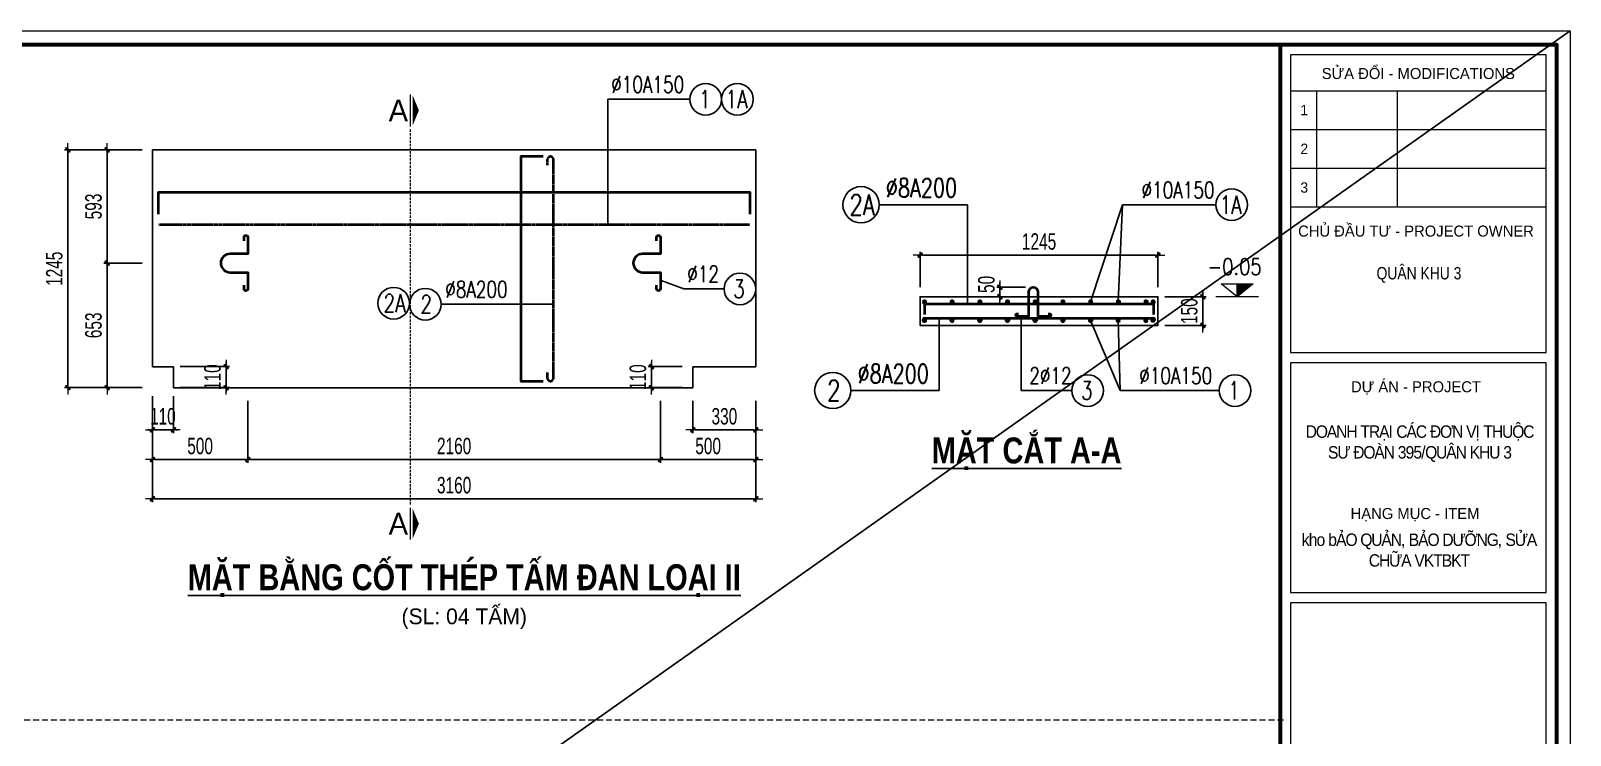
# Model space of a CAD drawing. Header units: millimetres. Extents: x -211129 to 461116, y -574633 to 115.
# Drawn here: x 13074 to 45316, y -546448 to -531691 of the extents above; entities that cross this region are included whole.
import ezdxf
from ezdxf.enums import TextEntityAlignment as Align

# ---------------------------------------------------------------- set-up
doc = ezdxf.new("R2010")
doc.units = ezdxf.units.MM
doc.header["$MEASUREMENT"] = 0
doc.header["$PDMODE"] = 32
doc.linetypes.add('HIDDEN', pattern=[0.375, 0.25, -0.125])
doc.layers.get('Defpoints').update_dxf_attribs({"color": 1})
for name, color, linetype, lineweight in [('08. Net Text', 3, 'Continuous', 13), ('Dim', 252, 'Continuous', 13), ('Khungten_LCDI', 7, 'Continuous', 5), ('LC Dim', 8, 'Continuous', 18), ('LC Khac', 4, 'Continuous', 9), ('LC MANH DUT', 35, 'HIDDEN', 5), ('LC Net dam2', 6, 'Continuous', 40), ('LC Net dam3', 1, 'Continuous', 60), ('LC Net thay', 63, 'Continuous', 25), ('LC Text1', 3, 'Continuous', 20), ('LC Text2', 7, 'Continuous', 25)]:
    doc.layers.add(name, color=color, linetype=linetype, lineweight=lineweight)
doc.layers.add('KCS_Plotter', color=11, linetype='Continuous', plot=False)
doc.styles.add('HOATBIF', font='hoatbif.shx', dxfattribs={"width": 0.7})
doc.styles.add('Khungten', font='VHAVAN.TTF', dxfattribs={"width": 0.9, "height": 5000})
doc.styles.add('LC 1', font='VHAVANB.TTF')
doc.styles.add('LC 3', font='vnsimli.shx', dxfattribs={"width": 0.75})
doc.styles.add('LC3', font='VHARIALB.TTF', dxfattribs={"width": 0.8})
doc.styles.add('T1', font='Vnsimli.shx', dxfattribs={"width": 0.8})
doc.styles.add('Text Khung Ten', font='VHAVAN.TTF')
doc.styles.add('Title', font='VHBLACK.TTF', dxfattribs={"width": 0.8})
doc.dimstyles.new('1-170', dxfattribs={"dimscale": 138, "dimtxt": 2.5, "dimasz": 0.35, "dimexe": 0.5, "dimexo": 0, "dimgap": 0.8, "dimtad": 1, "dimdec": 0, "dimzin": 0, "dimdsep": 46, "dimtxsty": 'HOATBIF', "dimblk1": 'DOT', "dimblk2": 'DOT', "dimsah": 1, "dimcen": -1, "dimdle": 1, "dimclrd": 256, "dimclre": 256, "dimclrt": 4, "dimadec": 3, "dimazin": 2, "dimtfac": 0.333333, "dimtdec": 0, "dimtix": 1, "dimtmove": 2, "dimatfit": 3, "dimldrblk": 'DOT', "dimfxl": 1, "dimtvp": 0.833333, "dimtolj": 1, "dimtzin": 0, "dimarcsym": 0})

# ---------------------------------------------------------------- blocks, each defined once
blk = doc.blocks.new('lcdi fix')
at = {"layer": 'Defpoints', "lineweight": 0}
blk.add_lwpolyline([(-1200, -14850), (-1200, 14850), (40800, 14850), (40800, -14850)], close=True, dxfattribs=at)
at = {"layer": 'Khungten_LCDI', "color": 5, "lineweight": 60}
blk.add_line((36600, 14650), (36600, -14650), dxfattribs=at)
at = {"layer": 'Khungten_LCDI', "color": 5, "lineweight": 25}
blk.add_line((40600, -14650), (40600, 14650), dxfattribs=at)
at = {"layer": 'Khungten_LCDI', "color": 9, "lineweight": 15}
for p, q in [((36750, 13981), (40450, 13981)), ((37123, 13981), (37123, 12297)), ((38293, 13981), (38293, 12297)), ((36750, 13420), (40450, 13420)), ((36750, 12858), (40450, 12858)), ((36750, 12297), (40450, 12297))]:
    blk.add_line(p, q, dxfattribs=at)
at = {"layer": 'Khungten_LCDI', "color": 5, "lineweight": 60}
blk.add_lwpolyline([(0, -14650), (0, 14650), (40600, 14650), (40600, -14650)], close=True, dxfattribs=at)
at = {"layer": 'Khungten_LCDI', "color": 9, "lineweight": 15}
for points in [[(36750, 10190), (40450, 10190), (40450, 14500), (36750, 14500)], [(36750, 6712), (40450, 6712), (40450, 10040), (36750, 10040)], [(36750, 2587), (40450, 2587), (40450, 6562), (36750, 6562)]]:
    blk.add_lwpolyline(points, close=True, dxfattribs=at)
at = {"color": 7, "style": 'Khungten'}
for s, p in [('söa ®æi - modifications', (38600, 14151)), ('chñ ®Çu t\xad - project owner', (38566, 11868)), ('dù ¸n - project', (38566, 9612)), ('h¹ng môc - item', (38552, 7776))]:
    blk.add_text(s, height=160, dxfattribs=at).set_placement(p, align=Align.CENTER)
at = {"color": 4, "char_height": 180, "attachment_point": 5, "style": 'Khungten'}
for s, insert, width in [('{\\f.VnArialH|b0|i0|c0|p34;\\W0.8;qu©n khu 3}', (38609, 11313), 2315.24), ('{\\f.VnArialH|b0|i0|c0|p34;\\W0.9;\\T0.9;doanh tr¹i c¸c ®¬n vÞ thuéc s\xad ®oµn 395/qu©n khu 3}', (38617, 8868), 3461.97), ('{\\f.VnArialH|b0|i0|c0|p34;\\T0.9;kho b\\fArial|b0|i0|c0|p34;ẢO QUẢN, BẢO DƯỠNG, SỬA CHỮA VKTBKT}', (38609, 7325), 3712.56)]:
    blk.add_mtext(s, dxfattribs=dict(at, insert=insert, width=width))
at = {"color": 7, "style": 'Khungten', "width": 0.8}
for tag, p in [('REVISION', (39499, -10746)), ('NGAYHT', (39546, -11609))]:
    blk.add_attdef(tag, text='', height=200, dxfattribs=at).set_placement(p, align=Align.CENTER)
at = {"layer": '08. Net Text', "color": 7, "style": 'Text Khung Ten'}
blk.add_text('1', height=150, dxfattribs=at).set_placement((36892, 13627))
at = {"layer": '08. Net Text', "color": 7, "ltscale": 2, "style": 'Text Khung Ten'}
for s, p in [('2', (36892, 13065)), ('3', (36892, 12504))]:
    blk.add_text(s, height=150, dxfattribs=at).set_placement(p)
at = {"layer": 'LC Text1', "color": 3, "style": 'LC 1', "width": 1.834006}
for tag, p, p2 in [('TENBANVE1', (36913, -8886), (40339, -8886)), ('TENBANVE2', (36913, -9562), (40339, -9562))]:
    blk.add_attdef(tag, text='', height=250, dxfattribs=at).set_placement(p, p2, align=Align.FIT)
at = {"layer": 'LC Text1', "style": 'Title', "width": 0.7}
blk.add_attdef('SOBANVE', text='', height=250, dxfattribs=at).set_placement((39562, -13896), align=Align.CENTER)
blk = doc.blocks.new('DOT')
at = {"layer": 'LC Dim'}
blk.add_line((-3, 0), (3, 0), dxfattribs=at)
at = {"layer": 'LC Dim', "color": 4}
blk.add_line((-1, -1), (1, 1), dxfattribs=at)
blk.add_lwpolyline([(0.5, 1), (-1, -0.5), (-0.5, -1), (1, 0.5)], close=True, dxfattribs=at)
blk = doc.blocks.new('*D876')
at = {"layer": 'Defpoints', "color": 0, "transparency": 16777216}
for p in [(15409, -534187), (14672, -536557), (15409, -536557)]:
    blk.add_point(p, dxfattribs=at)
at = {"layer": 'LC Dim', "lineweight": -2, "transparency": 16777216}
for p, q in [((15409, -534187), (14603, -534187)), ((14672, -534236), (14672, -536509)), ((15409, -536557), (14603, -536557))]:
    blk.add_line(p, q, dxfattribs=at)
at = {"layer": 'LC Dim', "lineweight": -2, "transparency": 16777216, "xscale": 48.3, "yscale": 48.3, "zscale": 48.3}
for p, rotation in [((14672, -534187), 90), ((14672, -536557), 270)]:
    blk.add_blockref('DOT', p, dxfattribs=dict(at, rotation=rotation))
at = {"layer": 'LC Dim', "color": 4, "transparency": 16777216, "insert": (14389, -535372), "char_height": 345, "attachment_point": 5, "rotation": 90, "style": 'HOATBIF'}
blk.add_mtext('\\A1;593', dxfattribs=at)
blk = doc.blocks.new('_Dot')
at = {"color": 0, "linetype": 'ByBlock', "lineweight": -2}
blk.add_line((-0.5, 0), (-1, 0), dxfattribs=at)
at = {"color": 0, "linetype": 'ByBlock', "const_width": 0.5}
blk.add_lwpolyline([(-0.25, 0, 1), (0.25, 0, 1)], format="xyb", close=True, dxfattribs=at)
blk = doc.blocks.new('*D877')
at = {"layer": 'Defpoints', "color": 0, "transparency": 16777216}
for p in [(36828, -537264), (36828, -537864), (37622, -537864)]:
    blk.add_point(p, dxfattribs=at)
at = {"layer": 'LC Dim', "lineweight": -2, "transparency": 16777216}
for p, q in [((36828, -537264), (37691, -537264)), ((37622, -537216), (37622, -537167)), ((37622, -537264), (37622, -537864)), ((36828, -537864), (37691, -537864)), ((37622, -537912), (37622, -537961))]:
    blk.add_line(p, q, dxfattribs=at)
at = {"layer": 'LC Dim', "lineweight": -2, "transparency": 16777216, "xscale": 48.3, "yscale": 48.3, "zscale": 48.3}
for p, rotation in [((37622, -537264), 270), ((37622, -537864), 90)]:
    blk.add_blockref('DOT', p, dxfattribs=dict(at, rotation=rotation))
at = {"layer": 'LC Dim', "color": 4, "transparency": 16777216, "insert": (37339, -537564), "char_height": 345, "attachment_point": 5, "rotation": 90, "style": 'HOATBIF'}
blk.add_mtext('\\A1;150', dxfattribs=at)
blk = doc.blocks.new('theptron1')
at = {"layer": 'LC Net dam3'}
for p, q in [((-0.5, 0), (0.5, 0)), ((-0.4, 0.4), (0.4, -0.4)), ((0.4, 0.4), (-0.4, -0.4)), ((0, 0.5), (0, -0.5))]:
    blk.add_line(p, q, dxfattribs=at)
blk.add_circle((0, 0), 0.5, dxfattribs=at)
blk = doc.blocks.new('Caodo1')
at = {"layer": 'LC Text1'}
blk.add_hatch(color=4, dxfattribs=at).paths.add_polyline_path([(0, 200), (0, 0), (243, 200)])
at = {"layer": 'LC Text1', "color": 4}
for p, q in [((324, 0), (-324, 0)), ((0, 0), (0, 200))]:
    blk.add_line(p, q, dxfattribs=at)
blk.add_lwpolyline([(-243, 200), (243, 200), (0, 0), (0, 0)], close=True, dxfattribs=at)
at = {"layer": 'LC Text1', "color": 4, "style": 'T1', "width": 0.8}
blk.add_attdef('%%P0,00', text='', height=250, dxfattribs=at).set_placement((-39, 460), align=Align.MIDDLE_CENTER)
blk = doc.blocks.new('*D878')
at = {"layer": 'Defpoints', "color": 0, "transparency": 16777216}
for p in [(31702, -536389), (31702, -537061), (36682, -537061)]:
    blk.add_point(p, dxfattribs=at)
at = {"layer": 'LC Dim', "lineweight": -2, "transparency": 16777216}
for p, q in [((31702, -537061), (31702, -536320)), ((36633, -536389), (31750, -536389)), ((36682, -537061), (36682, -536320))]:
    blk.add_line(p, q, dxfattribs=at)
at = {"layer": 'LC Dim', "lineweight": -2, "transparency": 16777216, "xscale": 48.3, "yscale": 48.3, "zscale": 48.3, "rotation": 180}
blk.add_blockref('DOT', (31702, -536389), dxfattribs=at)
at = {"layer": 'LC Dim', "lineweight": -2, "transparency": 16777216, "xscale": 48.3, "yscale": 48.3, "zscale": 48.3}
blk.add_blockref('DOT', (36682, -536389), dxfattribs=at)
at = {"layer": 'LC Dim', "color": 4, "transparency": 16777216, "insert": (34192, -536107), "char_height": 345, "attachment_point": 5, "style": 'HOATBIF'}
blk.add_mtext('\\A1;1245', dxfattribs=at)
blk = doc.blocks.new('TIEUDE1')
at = {"layer": 'LC Text2', "color": 7, "style": 'LC 1'}
blk.add_attdef('TIªU§Ò', text='', height=5, dxfattribs=at).set_placement((0, 0), align=Align.BOTTOM_CENTER)
blk.add_attdef('TL', text='', height=3, dxfattribs=at).set_placement((0, -2), align=Align.TOP_CENTER)
blk = doc.blocks.new('*U705')
at = {"layer": 'LC Dim', "xscale": 31.59771428557757, "yscale": 31.59771428557757, "zscale": 31.59771428557757, "rotation": 2.045408488889489}
blk.add_blockref('theptron1', (0, 0), dxfattribs=at)
blk = doc.blocks.new('*U706')
at = {"layer": 'Dim', "color": 0, "linetype": 'ByBlock', "lineweight": -2, "transparency": 16777216}
for p in [(0, 0), (580, 0), (1160, 0), (1740, 0), (2320, 0), (2900, 0), (3480, 0), (4060, 0), (4640, 0)]:
    blk.add_blockref('*U705', p, dxfattribs=at)
blk = doc.blocks.new('*D879')
at = {"layer": 'Defpoints', "color": 0, "transparency": 16777216}
for p in [(33373, -537064), (33906, -537064), (33906, -537264)]:
    blk.add_point(p, dxfattribs=at)
at = {"layer": 'LC Dim', "lineweight": -2, "transparency": 16777216}
for p, q in [((33906, -537064), (33304, -537064)), ((33373, -537015), (33373, -536967)), ((33373, -537264), (33373, -537064)), ((33906, -537264), (33304, -537264)), ((33373, -537312), (33373, -537361))]:
    blk.add_line(p, q, dxfattribs=at)
at = {"layer": 'LC Dim', "lineweight": -2, "transparency": 16777216, "xscale": 48.3, "yscale": 48.3, "zscale": 48.3}
for p, rotation in [((33373, -537064), 270), ((33373, -537264), 90)]:
    blk.add_blockref('DOT', p, dxfattribs=dict(at, rotation=rotation))
at = {"layer": 'LC Dim', "color": 4, "transparency": 16777216, "insert": (33090, -537004), "char_height": 345, "attachment_point": 5, "rotation": 90, "style": 'HOATBIF'}
blk.add_mtext('\\A1;50', dxfattribs=at)
blk = doc.blocks.new('*U703')
at = {"layer": 'LC Dim', "xscale": 31.59771428557757, "yscale": 31.59771428557757, "zscale": 31.59771428557757, "rotation": 2.045408488889489}
blk.add_blockref('theptron1', (0, 0), dxfattribs=at)
blk = doc.blocks.new('*U704')
at = {"layer": 'Dim', "color": 0, "linetype": 'ByBlock', "lineweight": -2, "transparency": 16777216}
for p in [(0, 0), (580, 0), (1160, 0), (1740, 0), (2320, 0), (2900, 0), (3480, 0), (4060, 0), (4640, 0)]:
    blk.add_blockref('*U703', p, dxfattribs=at)
blk = doc.blocks.new('*D880')
at = {"layer": 'Defpoints', "color": 0, "transparency": 16777216}
for p in [(15409, -534187), (13851, -539167), (15409, -539167)]:
    blk.add_point(p, dxfattribs=at)
at = {"layer": 'LC Dim', "lineweight": -2, "transparency": 16777216}
for p, q in [((15409, -534187), (13782, -534187)), ((13851, -534236), (13851, -539119)), ((15409, -539167), (13782, -539167))]:
    blk.add_line(p, q, dxfattribs=at)
at = {"layer": 'LC Dim', "lineweight": -2, "transparency": 16777216, "xscale": 48.3, "yscale": 48.3, "zscale": 48.3}
for p, rotation in [((13851, -534187), 90), ((13851, -539167), 270)]:
    blk.add_blockref('DOT', p, dxfattribs=dict(at, rotation=rotation))
at = {"layer": 'LC Dim', "color": 4, "transparency": 16777216, "insert": (13568, -536677), "char_height": 345, "attachment_point": 5, "rotation": 90, "style": 'HOATBIF'}
blk.add_mtext('\\A1;1245', dxfattribs=at)
blk = doc.blocks.new('*D881')
at = {"layer": 'Defpoints', "color": 0, "transparency": 16777216}
for p in [(14672, -536557), (15409, -536557), (15409, -539167)]:
    blk.add_point(p, dxfattribs=at)
at = {"layer": 'LC Dim', "lineweight": -2, "transparency": 16777216}
for p, q in [((15409, -536557), (14603, -536557)), ((14672, -539119), (14672, -536606)), ((15409, -539167), (14603, -539167))]:
    blk.add_line(p, q, dxfattribs=at)
at = {"layer": 'LC Dim', "lineweight": -2, "transparency": 16777216, "xscale": 48.3, "yscale": 48.3, "zscale": 48.3}
for p, rotation in [((14672, -536557), 90), ((14672, -539167), 270)]:
    blk.add_blockref('DOT', p, dxfattribs=dict(at, rotation=rotation))
at = {"layer": 'LC Dim', "color": 4, "transparency": 16777216, "insert": (14389, -537862), "char_height": 345, "attachment_point": 5, "rotation": 90, "style": 'HOATBIF'}
blk.add_mtext('\\A1;653', dxfattribs=at)
blk = doc.blocks.new('*D882')
at = {"layer": 'Defpoints', "color": 0, "transparency": 16777216}
for p in [(15621, -539346), (16061, -539346), (15621, -540052)]:
    blk.add_point(p, dxfattribs=at)
at = {"layer": 'LC Dim', "lineweight": -2, "transparency": 16777216}
for p, q in [((15621, -539346), (15621, -540121)), ((16061, -539346), (16061, -540121)), ((15572, -540052), (15524, -540052)), ((16061, -540052), (15621, -540052)), ((16109, -540052), (16157, -540052))]:
    blk.add_line(p, q, dxfattribs=at)
at = {"layer": 'LC Dim', "lineweight": -2, "transparency": 16777216, "xscale": 48.3, "yscale": 48.3, "zscale": 48.3}
blk.add_blockref('DOT', (15621, -540052), dxfattribs=at)
at = {"layer": 'LC Dim', "lineweight": -2, "transparency": 16777216, "xscale": 48.3, "yscale": 48.3, "zscale": 48.3, "rotation": 180}
blk.add_blockref('DOT', (16061, -540052), dxfattribs=at)
at = {"layer": 'LC Dim', "color": 4, "transparency": 16777216, "insert": (15841, -539769), "char_height": 345, "attachment_point": 5, "style": 'HOATBIF'}
blk.add_mtext('\\A1;110', dxfattribs=at)
blk = doc.blocks.new('*D883')
at = {"layer": 'Defpoints', "color": 0, "transparency": 16777216}
for p in [(16203, -538727), (17164, -538727), (16203, -539167)]:
    blk.add_point(p, dxfattribs=at)
at = {"layer": 'LC Dim', "lineweight": -2, "transparency": 16777216}
for p, q in [((16203, -538727), (17233, -538727)), ((17164, -538679), (17164, -538631)), ((17164, -539167), (17164, -538727)), ((16203, -539167), (17233, -539167)), ((17164, -539216), (17164, -539264))]:
    blk.add_line(p, q, dxfattribs=at)
at = {"layer": 'LC Dim', "lineweight": -2, "transparency": 16777216, "xscale": 48.3, "yscale": 48.3, "zscale": 48.3}
for p, rotation in [((17164, -538727), 270), ((17164, -539167), 90)]:
    blk.add_blockref('DOT', p, dxfattribs=dict(at, rotation=rotation))
at = {"layer": 'LC Dim', "color": 4, "transparency": 16777216, "insert": (16881, -538947), "char_height": 345, "attachment_point": 5, "rotation": 90, "style": 'HOATBIF'}
blk.add_mtext('\\A1;110', dxfattribs=at)
blk = doc.blocks.new('*D884')
at = {"layer": 'Defpoints', "color": 0, "transparency": 16777216}
for p in [(26941, -539442), (28261, -539442), (28261, -540052)]:
    blk.add_point(p, dxfattribs=at)
at = {"layer": 'LC Dim', "lineweight": -2, "transparency": 16777216}
for p, q in [((26941, -539442), (26941, -540121)), ((28261, -539442), (28261, -540121)), ((26989, -540052), (28212, -540052))]:
    blk.add_line(p, q, dxfattribs=at)
at = {"layer": 'LC Dim', "lineweight": -2, "transparency": 16777216, "xscale": 48.3, "yscale": 48.3, "zscale": 48.3, "rotation": 180}
blk.add_blockref('DOT', (26941, -540052), dxfattribs=at)
at = {"layer": 'LC Dim', "lineweight": -2, "transparency": 16777216, "xscale": 48.3, "yscale": 48.3, "zscale": 48.3}
blk.add_blockref('DOT', (28261, -540052), dxfattribs=at)
at = {"layer": 'LC Dim', "color": 4, "transparency": 16777216, "insert": (27601, -539769), "char_height": 345, "attachment_point": 5, "style": 'HOATBIF'}
blk.add_mtext('\\A1;330', dxfattribs=at)
blk = doc.blocks.new('*D885')
at = {"layer": 'Defpoints', "color": 0, "transparency": 16777216}
for p in [(26073, -538727), (26717, -538727), (26717, -539167)]:
    blk.add_point(p, dxfattribs=at)
at = {"layer": 'LC Dim', "lineweight": -2, "transparency": 16777216}
for p, q in [((26717, -538727), (26004, -538727)), ((26073, -538679), (26073, -538631)), ((26073, -539167), (26073, -538727)), ((26717, -539167), (26004, -539167)), ((26073, -539216), (26073, -539264))]:
    blk.add_line(p, q, dxfattribs=at)
at = {"layer": 'LC Dim', "lineweight": -2, "transparency": 16777216, "xscale": 48.3, "yscale": 48.3, "zscale": 48.3}
for p, rotation in [((26073, -538727), 270), ((26073, -539167), 90)]:
    blk.add_blockref('DOT', p, dxfattribs=dict(at, rotation=rotation))
at = {"layer": 'LC Dim', "color": 4, "transparency": 16777216, "insert": (25791, -538947), "char_height": 345, "attachment_point": 5, "rotation": 90, "style": 'HOATBIF'}
blk.add_mtext('\\A1;110', dxfattribs=at)
blk = doc.blocks.new('*D886')
at = {"layer": 'Defpoints', "color": 0, "transparency": 16777216}
for p in [(15621, -539442), (28261, -539442), (15621, -541495)]:
    blk.add_point(p, dxfattribs=at)
at = {"layer": 'LC Dim', "lineweight": -2, "transparency": 16777216}
for p, q in [((15621, -539442), (15621, -541564)), ((28261, -539442), (28261, -541564)), ((28212, -541495), (15669, -541495))]:
    blk.add_line(p, q, dxfattribs=at)
at = {"layer": 'LC Dim', "lineweight": -2, "transparency": 16777216, "xscale": 48.3, "yscale": 48.3, "zscale": 48.3, "rotation": 180}
blk.add_blockref('DOT', (15621, -541495), dxfattribs=at)
at = {"layer": 'LC Dim', "lineweight": -2, "transparency": 16777216, "xscale": 48.3, "yscale": 48.3, "zscale": 48.3}
blk.add_blockref('DOT', (28261, -541495), dxfattribs=at)
at = {"layer": 'LC Dim', "color": 4, "transparency": 16777216, "insert": (21941, -541212), "char_height": 345, "attachment_point": 5, "style": 'HOATBIF'}
blk.add_mtext('\\A1;3160', dxfattribs=at)
blk = doc.blocks.new('*D887')
at = {"layer": 'Defpoints', "color": 0, "transparency": 16777216}
for p in [(15621, -539442), (17621, -539442), (15621, -540674)]:
    blk.add_point(p, dxfattribs=at)
at = {"layer": 'LC Dim', "lineweight": -2, "transparency": 16777216}
for p, q in [((15621, -539442), (15621, -540743)), ((17621, -539442), (17621, -540743)), ((17572, -540674), (15669, -540674))]:
    blk.add_line(p, q, dxfattribs=at)
at = {"layer": 'LC Dim', "lineweight": -2, "transparency": 16777216, "xscale": 48.3, "yscale": 48.3, "zscale": 48.3, "rotation": 180}
blk.add_blockref('DOT', (15621, -540674), dxfattribs=at)
at = {"layer": 'LC Dim', "lineweight": -2, "transparency": 16777216, "xscale": 48.3, "yscale": 48.3, "zscale": 48.3}
blk.add_blockref('DOT', (17621, -540674), dxfattribs=at)
at = {"layer": 'LC Dim', "color": 4, "transparency": 16777216, "insert": (16621, -540391), "char_height": 345, "attachment_point": 5, "style": 'HOATBIF'}
blk.add_mtext('\\A1;500', dxfattribs=at)
blk = doc.blocks.new('*D888')
at = {"layer": 'Defpoints', "color": 0, "transparency": 16777216}
for p in [(17621, -539442), (26261, -539442), (26261, -540674)]:
    blk.add_point(p, dxfattribs=at)
at = {"layer": 'LC Dim', "lineweight": -2, "transparency": 16777216}
for p, q in [((17621, -539442), (17621, -540743)), ((26261, -539442), (26261, -540743)), ((17669, -540674), (26212, -540674))]:
    blk.add_line(p, q, dxfattribs=at)
at = {"layer": 'LC Dim', "lineweight": -2, "transparency": 16777216, "xscale": 48.3, "yscale": 48.3, "zscale": 48.3, "rotation": 180}
blk.add_blockref('DOT', (17621, -540674), dxfattribs=at)
at = {"layer": 'LC Dim', "lineweight": -2, "transparency": 16777216, "xscale": 48.3, "yscale": 48.3, "zscale": 48.3}
blk.add_blockref('DOT', (26261, -540674), dxfattribs=at)
at = {"layer": 'LC Dim', "color": 4, "transparency": 16777216, "insert": (21941, -540391), "char_height": 345, "attachment_point": 5, "style": 'HOATBIF'}
blk.add_mtext('\\A1;2160', dxfattribs=at)
blk = doc.blocks.new('*D889')
at = {"layer": 'Defpoints', "color": 0, "transparency": 16777216}
for p in [(26261, -539442), (28261, -539442), (28261, -540674)]:
    blk.add_point(p, dxfattribs=at)
at = {"layer": 'LC Dim', "lineweight": -2, "transparency": 16777216}
for p, q in [((26261, -539442), (26261, -540743)), ((28261, -539442), (28261, -540743)), ((26309, -540674), (28212, -540674))]:
    blk.add_line(p, q, dxfattribs=at)
at = {"layer": 'LC Dim', "lineweight": -2, "transparency": 16777216, "xscale": 48.3, "yscale": 48.3, "zscale": 48.3, "rotation": 180}
blk.add_blockref('DOT', (26261, -540674), dxfattribs=at)
at = {"layer": 'LC Dim', "lineweight": -2, "transparency": 16777216, "xscale": 48.3, "yscale": 48.3, "zscale": 48.3}
blk.add_blockref('DOT', (28261, -540674), dxfattribs=at)
at = {"layer": 'LC Dim', "color": 4, "transparency": 16777216, "insert": (27261, -540391), "char_height": 345, "attachment_point": 5, "style": 'HOATBIF'}
blk.add_mtext('\\A1;500', dxfattribs=at)

msp = doc.modelspace()

# ---------------------------------------------------------------- linework, layer by layer
at = {"layer": 'KCS_Plotter'}
msp.add_line((-15409.4, -574633), (45316.3, -531691.2), dxfattribs=at)
at = {"layer": 'LC Khac', "color": 1, "ltscale": 2}
for p, q in [((21018.7, -533025.5), (21018.7, -533694)), ((21018.7, -541681.6), (21018.7, -542350.1))]:
    msp.add_line(p, q, dxfattribs=at)
for points in [[(21203.2, -533359.7, 0, 649.2, 0), (21069.1, -533359.7, 378.7, 378.7, 0)], [(21203.2, -542015.9, 0, 649.2, 0), (21069.1, -542015.9, 378.7, 378.7, 0)]]:
    msp.add_lwpolyline(points, format="xyseb", dxfattribs=at)
at = {"layer": 'LC MANH DUT', "ltscale": 200}
msp.add_line((21018.7, -533761.1), (21018.7, -541621.2), dxfattribs=at)
at = {"layer": 'LC MANH DUT', "ltscale": 500}
msp.add_line((39309.3, -546129.9), (-13608.9, -546129.9), dxfattribs=at)
at = {"layer": 'LC Net dam2', "linetype": 'HIDDEN', "ltscale": 2}
msp.add_line((15748.4, -535747.3), (28132.7, -535747.3), dxfattribs=at)
at = {"layer": 'LC Net dam2'}
for p, q in [((31791.6, -537414.2), (36591.5, -537414.2)), ((31791.6, -537414.2), (31791.6, -537634)), ((36591.5, -537414.2), (36591.5, -537634)), ((31791.6, -537713.8), (36591.5, -537713.8)), ((31791.6, -537763.1), (31841.7, -537763.1)), ((36591.5, -537763.1), (36541.5, -537763.1))]:
    msp.add_line(p, q, dxfattribs=at)
for points in [[(23808.4, -539039.4), (23345.7, -539039.4), (23345.7, -534315.4), (23808.4, -534315.4)], [(15748.4, -535534.4), (15748.4, -535071.6), (28132.7, -535071.6), (28132.7, -535534.4)]]:
    msp.add_lwpolyline(points, dxfattribs=at)
at = {"layer": 'LC Net dam2', "linetype": 'HIDDEN', "ltscale": 2}
msp.add_lwpolyline([(23892.1, -538850.6), (23892.1, -538963.5, 1), (24021.4, -538963.5), (24021.4, -534391.4, 1), (23892.1, -534391.4), (23892.1, -534504.3)], format="xyb", dxfattribs=at)
at = {"layer": 'LC Net dam2'}
for points in [[(17541.3, -536094.2), (17541.3, -536016.4, -1), (17620.5, -536016.4), (17620.5, -536363.5), (17248, -536363.5, 1), (17248, -536751.4), (17620.5, -536751.4), (17620.5, -537098.4, -1), (17541.3, -537098.4), (17541.3, -537020.6)], [(26181.3, -536094.2), (26181.3, -536016.4, -1), (26260.5, -536016.4), (26260.5, -536363.5), (25888, -536363.5, 1), (25888, -536751.4), (26260.5, -536751.4), (26260.5, -537098.4, -1), (26181.3, -537098.4), (26181.3, -537020.6)], [(33760, -537628.5), (33721.1, -537628.5, 1), (33721.1, -537668.1), (33974.6, -537668.1), (33974.6, -537160.5, -1), (34168.5, -537160.5), (34168.5, -537668.1), (34422.1, -537668.1, 1), (34422.1, -537628.5), (34383.2, -537628.5)]]:
    msp.add_lwpolyline(points, format="xyb", dxfattribs=at)
for centre, start, end in [((31791.6, -537738.4), 90, 270), ((36591.5, -537738.4), 270, 90)]:
    msp.add_arc(centre, 24.7, start, end, dxfattribs=at)
at = {"layer": 'LC Net thay', "ltscale": 0.2}
for p, q in [((15620.5, -534730.9), (15620.5, -534187.4)), ((15620.5, -534187.4), (28260.5, -534187.4)), ((28260.5, -534187.4), (28260.5, -534690.9)), ((15620.5, -535525.7), (15620.5, -534730.9)), ((15620.5, -534730.9), (15620.5, -534730.9)), ((28260.5, -534690.9), (28260.5, -534730.9)), ((28260.5, -534730.9), (28260.5, -535525.7)), ((15620.5, -538727.4), (15620.5, -535525.7)), ((28260.5, -535525.7), (28260.5, -535565.7)), ((28260.5, -535565.7), (28260.5, -538727.4)), ((16060.5, -538727.4), (15620.5, -538727.4)), ((16060.5, -539167.4), (16060.5, -538727.4)), ((26940.5, -539167.4), (16060.5, -539167.4))]:
    msp.add_line(p, q, dxfattribs=at)
at = {"layer": 'LC Net thay'}
for p, q in [((28260.5, -538727.4), (26940.5, -538727.4)), ((26940.5, -538727.4), (26940.5, -539167.4))]:
    msp.add_line(p, q, dxfattribs=at)
at = {"layer": 'LC Net thay', "ltscale": 0.2}
msp.add_lwpolyline([(33695.1, -537264), (36681.6, -537264), (36681.6, -537864), (31701.6, -537864), (31701.6, -537264), (33695.1, -537264)], dxfattribs=at)
at = {"layer": 'LC Text2', "ltscale": 100}
for centre, radius in [((27211.7, -533125.8), 331.6), ((27874.9, -533125.8), 331.6), ((30462.7, -535334.6), 378.9), ((38226.1, -535334.6), 331.6), ((27925.4, -537097.4), 331.6), ((20674.5, -537397.3), 331.6), ((21336.9, -537418.5), 331.6), ((29870.7, -539226.7), 378.9), ((35211.1, -539226.7), 331.6), ((38295.2, -539226.7), 331.6)]:
    msp.add_circle(centre, radius, dxfattribs=at)

# ---------------------------------------------------------------- block references
at = {"layer": 'Dim', "xscale": -1, "rotation": 180}
msp.add_blockref('*U704', (31790.7, -537370), dxfattribs=at)
at = {"layer": 'Dim'}
msp.add_blockref('*U706', (31790.7, -537758), dxfattribs=at)
at = {"layer": 'LC Dim'}
for p, xscale, yscale, zscale, rotation in [((36579.1, -537373.5), -31.59771428557757, 31.59771428555214, 31.59771428553394, 177.9545915111105), ((36579.1, -537754.4), 31.59771428557757, 31.59771428557757, 31.59771428557757, 2.04540848888949)]:
    msp.add_blockref('theptron1', p, dxfattribs=dict(at, xscale=xscale, yscale=yscale, zscale=zscale, rotation=rotation))
at = {"layer": 'LC Net thay', "xscale": 1.44585, "yscale": 1.44585, "zscale": 1.44585}
msp.add_blockref('lcdi fix', (-13674.4, -553162.1), dxfattribs=at)
at = {"layer": 'LC Text1'}
ref = msp.add_blockref('Caodo1', (38340.8, -537264), dxfattribs=dict(at, xscale=1.376999964283859, yscale=1.376999964283859, zscale=1.376999964283859))
ref.add_attrib('%%P0,00', '-0.05', dxfattribs={"layer": 'LC Text2', "color": 1, "height": 344.25, "style": 'T1', "width": 0.8}).set_placement((38287, -536631.2), align=Align.MIDDLE_CENTER)
at = {"layer": 'LC Text2'}
ref = msp.add_blockref('TIEUDE1', (33931.1, -540916.2), dxfattribs=dict(at, xscale=110.1599971429216, yscale=110.1599971429216, zscale=110.1599971429216))
ref.add_attrib('TIªU§Ò', '%%UmÆt c¾t a-a', dxfattribs={"color": 7, "height": 542.473, "style": 'LC3', "width": 0.8}).set_placement((33931.1, -540916.2), align=Align.BOTTOM_CENTER)
ref = msp.add_blockref('TIEUDE1', (22153, -543572), dxfattribs=dict(at, xscale=110.1599971429216, yscale=110.1599971429216, zscale=110.1599971429216))
ref.add_attrib('TIªU§Ò', '%%UmÆt b»ng cèt thÐp tÊm ®an LO¹I ii', dxfattribs={"color": 7, "height": 542.473, "style": 'LC3', "width": 0.8}).set_placement((22153, -543572), align=Align.BOTTOM_CENTER)
ref.add_attrib('TL', '(SL: 04 TÊM)', dxfattribs={"color": 7, "height": 330.48, "style": 'LC 1'}).set_placement((22153, -543792.3), align=Align.TOP_CENTER)

# ---------------------------------------------------------------- texts
at = {"ltscale": 2, "style": 'LC 1'}
for p in [(20772.8, -533359.7), (20772.8, -542015.9)]:
    msp.add_attdef('A', text='A', height=454.4, dxfattribs=at).set_placement(p, align=Align.MIDDLE_CENTER)
at = {"layer": 'LC Text2', "linetype": 'ByBlock', "style": 'LC 3', "width": 0.75}
for s, height, p in [('%%C10A150', 344.25, (25231.8, -532988.4)), ('%%C8A200', 393.43, (30982.9, -535177.6)), ('%%C10A150', 344.25, (36339.2, -535197.2)), ('%%C12', 344.25, (26824.1, -536960)), ('%%C8A200', 344.25, (21754.5, -537281.1)), ('%%C8A200', 393.43, (30390.9, -539069.7)), ('2%%C12', 344.25, (33987.9, -539089.3)), ('%%C10A150', 344.25, (36290.5, -539089.3))]:
    msp.add_text(s, height=height, dxfattribs=at).set_placement(p)
at = {"layer": 'LC Text2', "ltscale": 100, "style": 'LC 3', "width": 0.75}
for s, height, p in [('1', 378.7, (27193, -533125.8)), ('1A', 378.67, (27856.1, -533125.8)), ('2A', 432.77, (30484.1, -535334.6)), ('1A', 378.67, (38207.4, -535334.6)), ('3', 378.7, (27906.7, -537097.4)), ('2A', 378.67, (20693.2, -537397.3)), ('2', 378.7, (21355.6, -537418.5)), ('2', 432.8, (29892.1, -539226.7)), ('3', 378.7, (35192.3, -539226.7)), ('1', 378.7, (38276.4, -539226.7))]:
    msp.add_text(s, height=height, dxfattribs=at).set_placement(p, align=Align.MIDDLE_CENTER)

# ---------------------------------------------------------------- dimensions: what is measured, and where the dimension line sits
at = {"layer": 'LC Dim'}
for base, p1, p2, angle, picture, middle in [((13851, -539167.4), (15409.2, -534187.4), (15409.2, -539167.4), 90, '*D880', (13568.1, -536677.4)), ((14672.0074554, -536557.4217613), (15409.1535767, -534187.4217613), (15409.1535767, -536557.4217613), 90, '*D876', (14389.1074554, -535372.4217613)), ((14672.0074554, -536557.4217613), (15409.1535767, -539167.4217613), (15409.1535767, -536557.4217613), 270, '*D881', (14389.1074554, -537862.4217613)), ((37621.8, -537864), (36828.4, -537264), (36828.4, -537864), 90, '*D877', (37338.9, -537564)), ((17164.1, -538727.4), (16203.2, -539167.4), (16203.2, -538727.4), 90, '*D883', (16881.2, -538947.4)), ((26073.4, -538727.4), (26717, -539167.4), (26717, -538727.4), 90, '*D885', (25790.5, -538947.4)), ((28260.5, -540674.2), (26260.5, -539441.7), (28260.5, -539441.7), 180, '*D889', (27260.5, -540391.3)), ((28260.5, -540052.1), (26940.5, -539441.7), (28260.5, -539441.7), 180, '*D884', (27600.5, -539769.2))]:
    dim = msp.add_linear_dim(base=base, p1=p1, p2=p2, angle=angle, dimstyle='1-170', override={"dimlfac": 0.25}, dxfattribs=at)
    dim.commit()
    dim.dimension.update_dxf_attribs({"geometry": picture, "text_midpoint": middle})
for base, p1, p2, picture, middle in [((31701.6, -536389.5), (36681.6, -537061.2), (31701.6, -537061.2), '*D878', (34191.6, -536106.6)), ((15620.5, -540052.1), (16060.5, -539346.3), (15620.5, -539346.3), '*D882', (15840.5, -539769.2)), ((15620.5, -541495.4), (28260.5, -539441.7), (15620.5, -539441.7), '*D886', (21940.5, -541212.5)), ((15620.5, -540674.2), (17620.5, -539441.7), (15620.5, -539441.7), '*D887', (16620.5, -540391.3)), ((26260.5, -540674.2), (17620.5, -539441.7), (26260.5, -539441.7), '*D888', (21940.5, -540391.3))]:
    dim = msp.add_linear_dim(base=base, p1=p1, p2=p2, dimstyle='1-170', override={"dimlfac": 0.25}, dxfattribs=at)
    dim.commit()
    dim.dimension.update_dxf_attribs({"geometry": picture, "text_midpoint": middle})
dim = msp.add_linear_dim(base=(33372.8, -537063.6), p1=(33905.9, -537264), p2=(33905.9, -537063.6), angle=90, dimstyle='1-170', override={"dimlfac": 0.25}, dxfattribs=at)
dim.commit()
dim.dimension.update_dxf_attribs({"geometry": '*D879', "text_midpoint": (33089.9, -537003.9), "dimtype": 160})

# ---------------------------------------------------------------- leaders
for points in [[(25160.1, -535747.3), (25160.1, -533125.8), (26880.2, -533125.8)], [(25160.1, -535071.6), (25160.1, -534187.4)], [(32694.7, -537414.2), (32694.7, -535334.6), (30841.6, -535334.6)], [(35270.7, -537370), (35939, -535334.6), (37894.6, -535334.6)], [(35850.7, -537370), (35939, -535334.6)], [(26278, -536924.9), (26752.4, -537097.4), (27593.9, -537097.4)], [(24021.4, -537418.5), (22927.7, -537418.5), (21668.5, -537418.5)], [(23345.7, -537418.5), (21924.1, -537418.5)], [(32102.6, -537713.8), (32102.6, -539226.7), (30249.6, -539226.7)], [(33818.7, -537668.1), (33818.7, -539226.7), (34879.5, -539226.7)], [(35270.7, -537758), (35890.3, -539226.7), (37963.6, -539226.7)], [(35850.7, -537758), (35890.3, -539226.7)]]:
    msp.add_leader(points, dimstyle='1-170', override={"dimlfac": 0.25}, dxfattribs=at)

doc.saveas('drawing.dxf')
